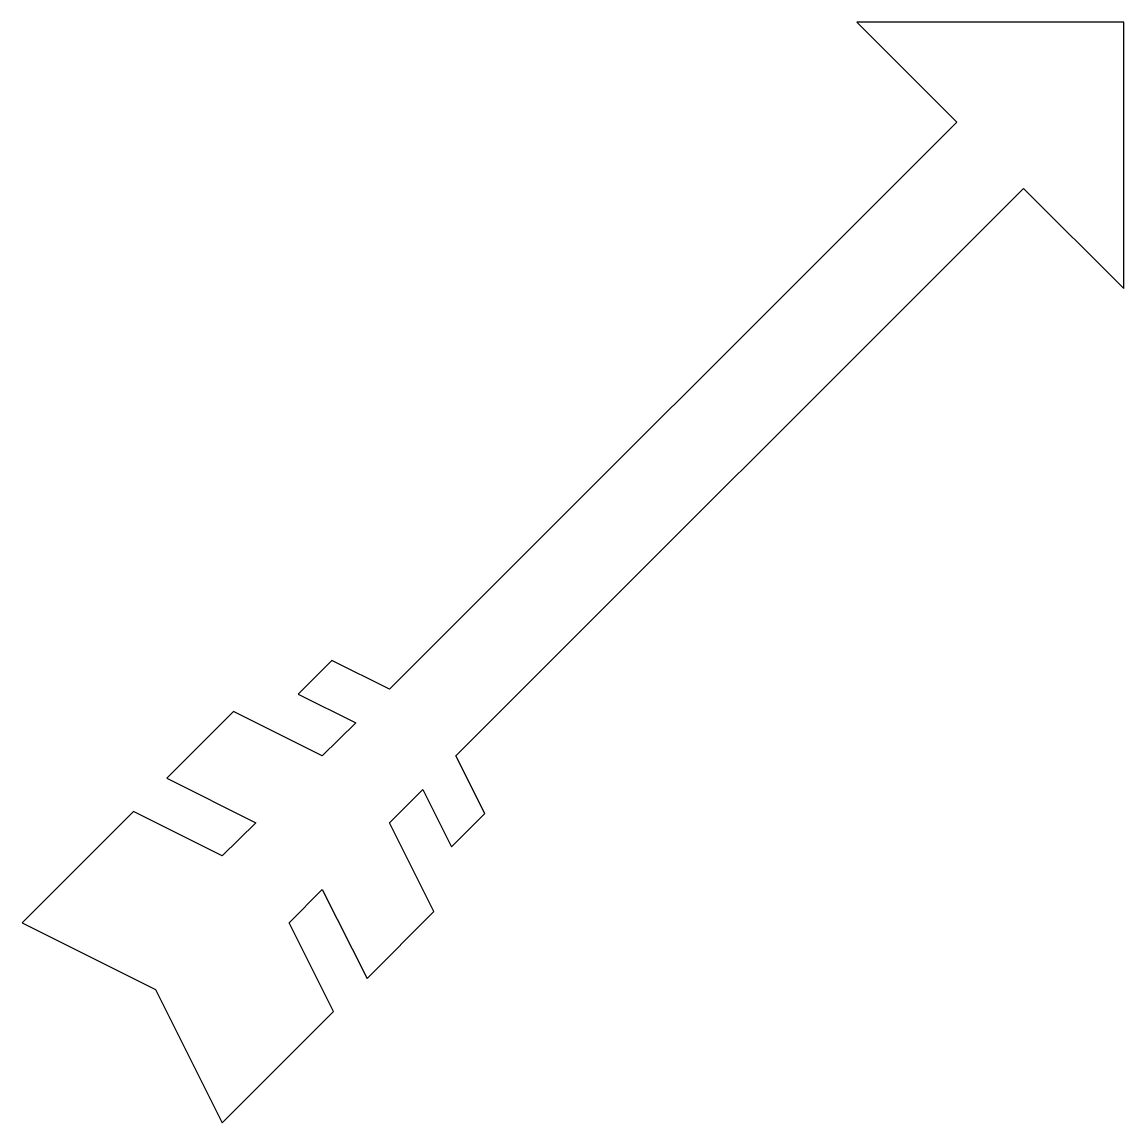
# Model space of a CAD drawing. Header units: millimetres. Extents: x -2.08 to 0.25, y 1.09 to 3.43.
import ezdxf

# ---------------------------------------------------------------- set-up
doc = ezdxf.new("R2010")
doc.units = ezdxf.units.MM
doc.layers.add('NA', color=136, linetype='CONTINUOUS')

msp = doc.modelspace()

# ---------------------------------------------------------------- linework, layer by layer
at = {"layer": 'NA'}
msp.add_lwpolyline([(-1.514, 1.517), (-1.444, 1.588), (-1.349, 1.399), (-1.208, 1.541), (-1.302, 1.729), (-1.231, 1.8), (-1.17, 1.678), (-1.1, 1.749), (-1.161, 1.871), (0.041, 3.073), (0.254, 2.861), (0.254, 3.426), (-0.312, 3.426), (-0.1, 3.214), (-1.302, 2.012), (-1.424, 2.073), (-1.495, 2.002), (-1.373, 1.941), (-1.444, 1.871), (-1.632, 1.965), (-1.773, 1.824), (-1.585, 1.729), (-1.656, 1.659), (-1.844, 1.753), (-2.08, 1.517), (-1.797, 1.376), (-1.656, 1.093), (-1.42, 1.329)], close=True, dxfattribs=at)

doc.saveas('drawing.dxf')
